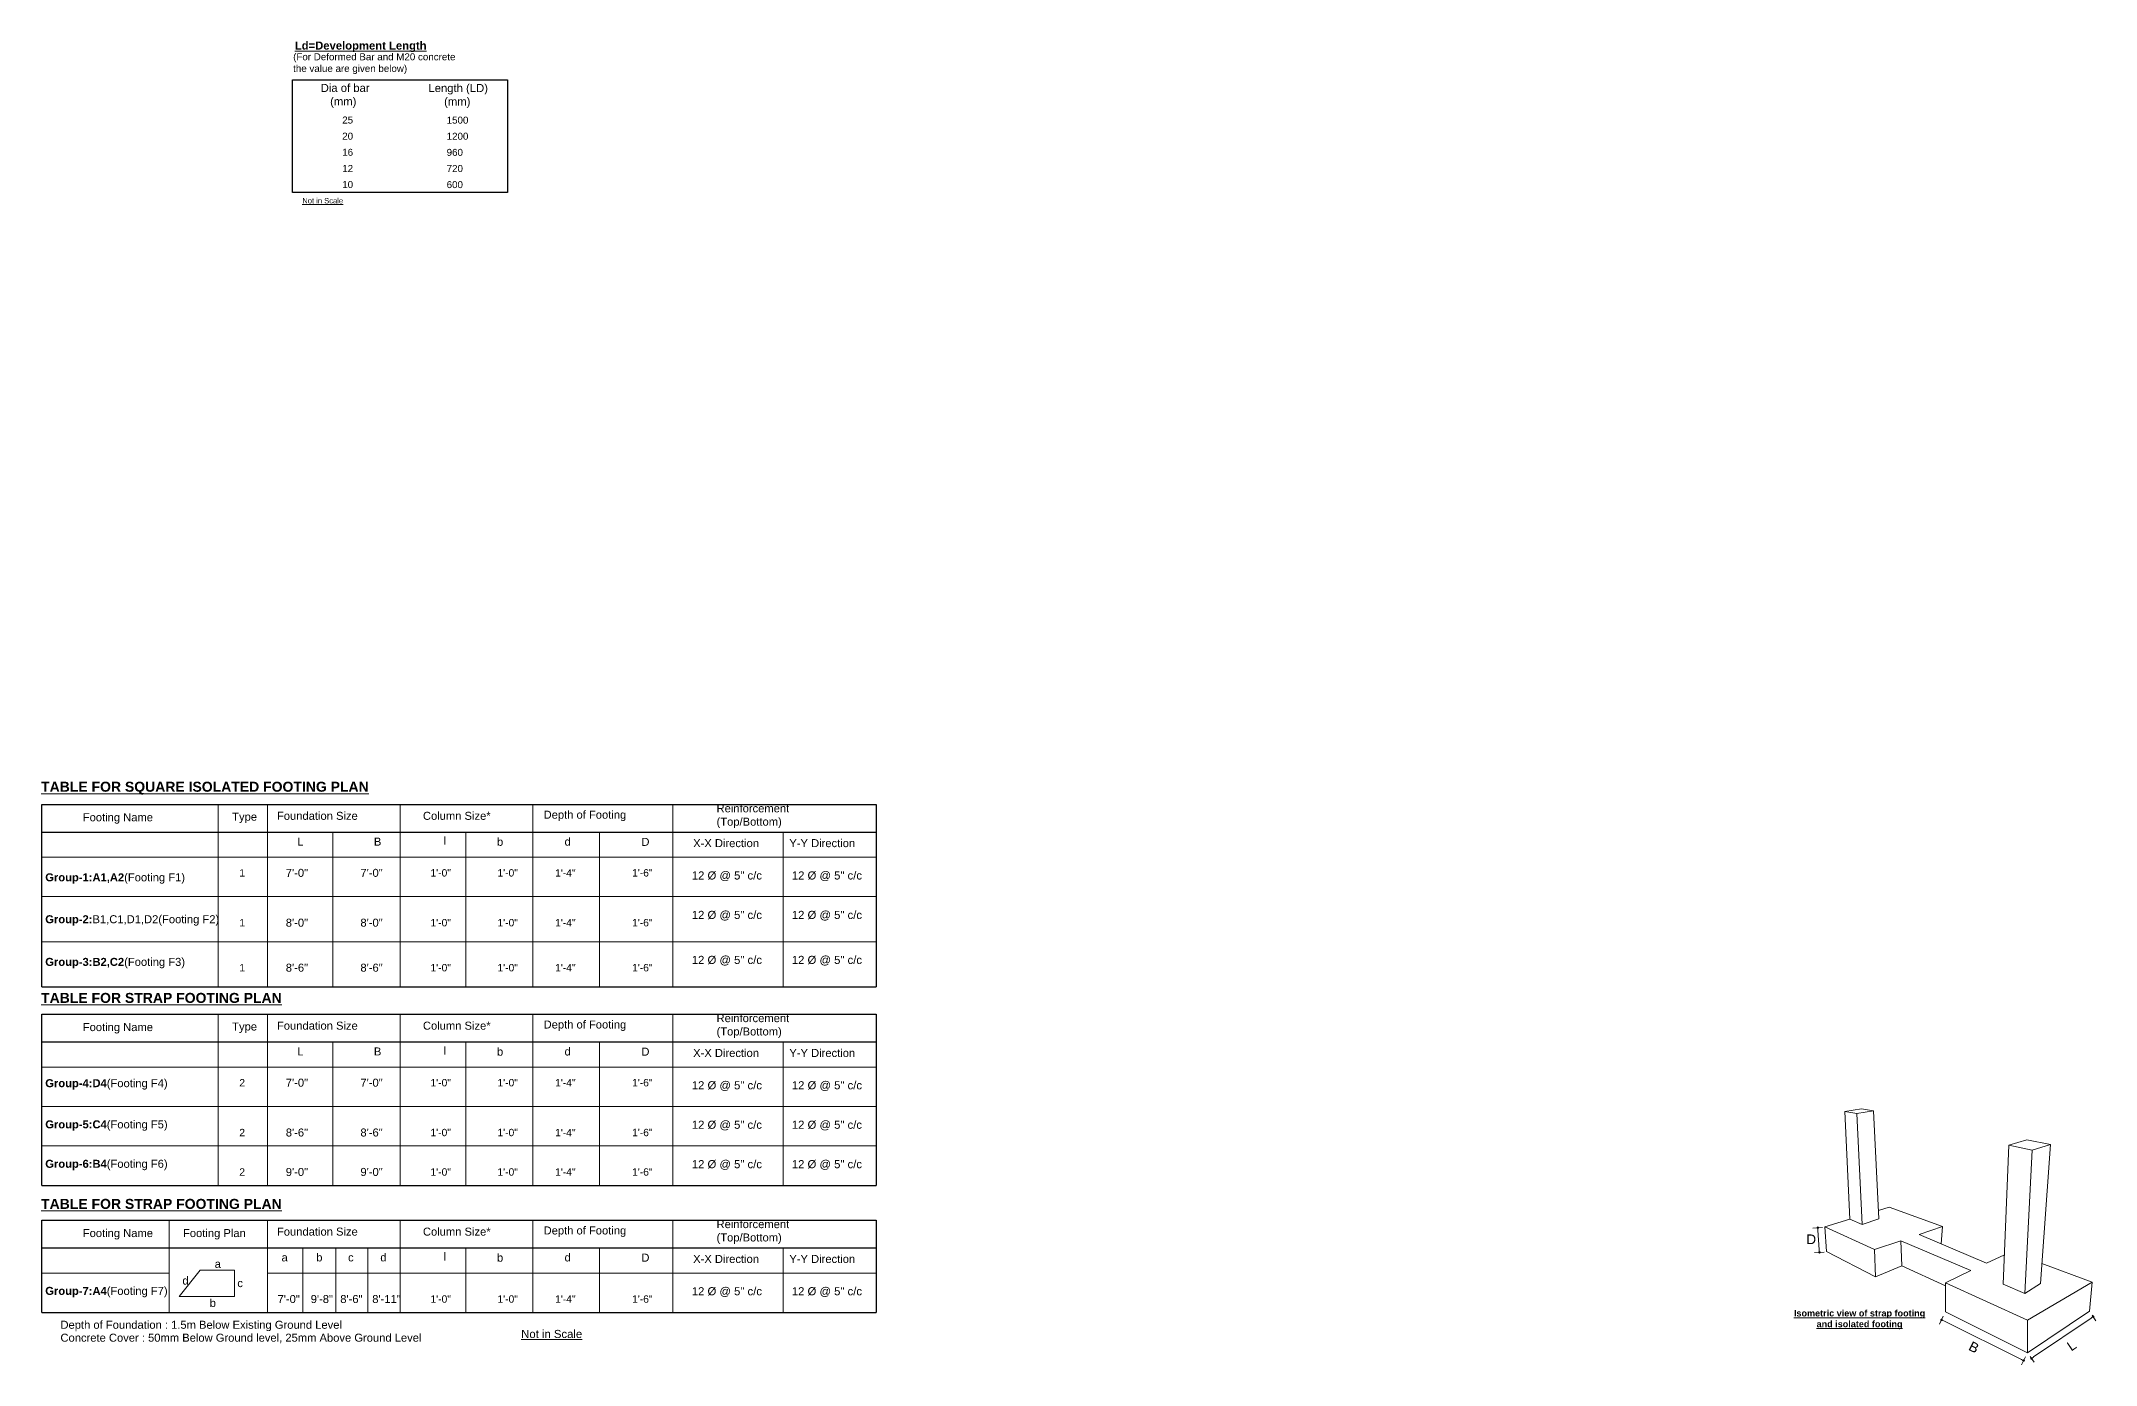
# Model space of a CAD drawing. Header units: inches. Extents: x 115570 to 265311, y 61168 to 314550.
# Drawn here: x 196061 to 197329, y 88262 to 89079 of the extents above; entities that cross this region are included whole.
import ezdxf

# ---------------------------------------------------------------- set-up
doc = ezdxf.new("R2010")
doc.units = ezdxf.units.IN
doc.header["$MEASUREMENT"] = 0
doc.layers.get('0').update_dxf_attribs({"lineweight": 25})
for name, color, linetype, lineweight in [('(edited 28 Aug)Admin Building_Umesh copy$0$Elevation-0.15', 172, 'Continuous', 20), ('0 dimension lines', 4, 'Continuous', 18), ('0 wall', 7, 'Continuous', 40), ('Elevation-0.3', 7, 'Continuous', 30), ('Text-0.2', 7, 'Continuous', 20), ('text1', 7, 'Continuous', 18)]:
    doc.layers.add(name, color=color, linetype=linetype, lineweight=lineweight)
doc.styles.add('arial', font='arial.ttf')
doc.styles.add('arial.', font='arial.ttf')
doc.dimstyles.new('d50_Text size double', dxfattribs={"dimscale": 0, "dimtxt": 6, "dimasz": 1.5, "dimexe": 3, "dimexo": 3, "dimgap": 1, "dimtad": 1, "dimdec": 0, "dimrnd": 0.25, "dimzin": 3, "dimdsep": 46, "dimlunit": 4, "dimtxsty": 'arial.', "dimblk": 'DOT', "dimcen": 4, "dimdle": 6, "dimclrd": 256, "dimclre": 256, "dimclrt": 7, "dimazin": 0, "dimtfac": 1, "dimtdec": 0, "dimtix": 1, "dimtmove": 2, "dimatfit": 3, "dimfxl": 3, "dimfxlon": 1, "dimtolj": 1, "dimtzin": 0, "dimlwd": -1, "dimlwe": -1, "dimarcsym": 0})

# ---------------------------------------------------------------- blocks, each defined once
blk = doc.blocks.new('_Dot')
at = {"color": 0, "linetype": 'ByBlock', "lineweight": -2}
blk.add_line((-0.5, 0), (-1, 0), dxfattribs=at)
at = {"color": 0, "linetype": 'ByBlock', "const_width": 0.5}
blk.add_lwpolyline([(-0.25, 0, 1), (0.25, 0, 1)], format="xyb", close=True, dxfattribs=at)
blk = doc.blocks.new('*D1161')
at = {"layer": '0 dimension lines', "transparency": 16777216}
for p, q in [((197290.4, 88266.9), (197326.1, 88290.9)), ((197326.6, 88292.8), (197329, 88289.3)), ((197288.5, 88267.1), (197290.8, 88263.6))]:
    blk.add_line(p, q, dxfattribs=at)
at = {"layer": 'Defpoints', "color": 0, "transparency": 16777216}
for p in [(197324.9, 88295.3), (197327.3, 88291.8), (197286.8, 88269.6)]:
    blk.add_point(p, dxfattribs=at)
at = {"layer": '0 dimension lines', "transparency": 16777216, "xscale": 1.5, "yscale": 1.5, "zscale": 1.5}
for p, rotation in [((197327.3, 88291.8), 33.98826710989915), ((197289.2, 88266), 213.9882671098992)]:
    blk.add_blockref('_Dot', p, dxfattribs=dict(at, rotation=rotation))
at = {"layer": '0 dimension lines', "color": 7, "lineweight": 15, "transparency": 16777216, "insert": (197314, 88274), "char_height": 6, "attachment_point": 5, "rotation": 33.9883, "style": 'arial.'}
blk.add_mtext('\\A1;L', dxfattribs=at)
blk = doc.blocks.new('*D1162')
at = {"layer": '0 dimension lines', "transparency": 16777216}
for p, q in [((197234.8, 88292), (197232.4, 88287.1)), ((197283, 88265.4), (197235.1, 88289.2)), ((197285.5, 88266.9), (197283, 88262))]:
    blk.add_line(p, q, dxfattribs=at)
at = {"layer": 'Defpoints', "color": 0, "transparency": 16777216}
for p in [(197233.7, 88289.8), (197236.1, 88294.7), (197286.8, 88269.6)]:
    blk.add_point(p, dxfattribs=at)
at = {"layer": '0 dimension lines', "transparency": 16777216, "xscale": 1.5, "yscale": 1.5, "zscale": 1.5}
for p, rotation in [((197233.7, 88289.8), 153.601237947803), ((197284.4, 88264.7), 333.601237947803)]:
    blk.add_blockref('_Dot', p, dxfattribs=dict(at, rotation=rotation))
at = {"layer": '0 dimension lines', "color": 7, "lineweight": 15, "transparency": 16777216, "insert": (197253.7, 88272.9), "char_height": 6, "attachment_point": 5, "rotation": 333.6012, "style": 'arial.'}
blk.add_mtext('\\A1;B', dxfattribs=at)

msp = doc.modelspace()

# ---------------------------------------------------------------- linework, layer by layer
at = {"layer": '(edited 28 Aug)Admin Building_Umesh copy$0$Elevation-0.15', "transparency": 33554687}
for p, q in [((196169.78, 88608.09), (196169.78, 88495.51)), ((196200.35, 88608.09), (196200.35, 88495.51)), ((196282.21, 88608.09), (196282.21, 88495.51)), ((196364.06, 88608.09), (196364.06, 88495.51)), ((196450.53, 88608.09), (196450.53, 88495.51)), ((196240.6, 88590.97), (196240.6, 88495.51)), ((196322.79, 88590.97), (196322.79, 88495.51)), ((196405.23, 88590.97), (196405.23, 88495.51)), ((196518.66, 88590.97), (196518.66, 88495.51)), ((196061.08, 88575.45), (196576.15, 88575.45)), ((196061.08, 88551.09), (196576.15, 88551.09)), ((196061.08, 88523.3), (196576.15, 88523.3)), ((196169.78, 88478.55), (196169.78, 88372.83)), ((196200.35, 88478.55), (196200.35, 88372.83)), ((196282.21, 88478.55), (196282.21, 88372.83)), ((196364.06, 88478.55), (196364.06, 88372.83)), ((196450.53, 88478.55), (196450.53, 88372.83)), ((196240.6, 88461.43), (196240.6, 88372.83)), ((196322.79, 88461.43), (196322.79, 88372.83)), ((196405.23, 88461.43), (196405.23, 88372.83)), ((196518.66, 88461.43), (196518.66, 88372.83)), ((196061.08, 88445.9), (196576.15, 88445.9)), ((196061.08, 88421.55), (196576.15, 88421.55)), ((196061.08, 88397.19), (196576.15, 88397.19)), ((196139.59, 88351.38), (196139.59, 88294.38)), ((196200.35, 88351.38), (196200.35, 88294.38)), ((196282.21, 88351.38), (196282.21, 88294.38)), ((196364.06, 88351.38), (196364.06, 88294.38)), ((196450.53, 88351.38), (196450.53, 88294.38)), ((196222.11, 88334.26), (196222.11, 88294.38)), ((196242.56, 88334.26), (196242.56, 88294.38)), ((196262.37, 88334.26), (196262.37, 88294.38)), ((196322.79, 88334.26), (196322.79, 88294.38)), ((196405.23, 88334.26), (196405.23, 88294.38)), ((196518.66, 88334.26), (196518.66, 88294.38)), ((196061.08, 88318.74), (196139.59, 88318.74)), ((196200.35, 88318.74), (196576.15, 88318.74))]:
    msp.add_line(p, q, dxfattribs=at)
at = {"layer": '0 dimension lines'}
for p, q in [((197160.29, 88346.92), (197154.31, 88346.52)), ((197157.4, 88345.22), (197158.22, 88333.01)), ((197161.31, 88331.71), (197155.33, 88331.31))]:
    msp.add_line(p, q, dxfattribs=at)
at = {"layer": '0 wall', "color": 1, "lineweight": 15}
for p, q in [((197174.05, 88418.45), (197184.35, 88420.16)), ((197181.44, 88417.13), (197174.05, 88418.45)), ((197174.05, 88418.45), (197177.04, 88352.02)), ((197191.74, 88418.77), (197181.44, 88417.13)), ((197181.44, 88417.13), (197184.74, 88348.77)), ((197184.35, 88420.16), (197191.74, 88418.77)), ((197191.74, 88418.77), (197194.94, 88352.28)), ((197184.74, 88348.77), (197177.04, 88352.02)), ((197184.74, 88348.77), (197194.94, 88352.28))]:
    msp.add_line(p, q, dxfattribs=at)
at = {"layer": '0 wall', "color": 2, "lineweight": 15}
for p, q in [((197275.23, 88397.72), (197271.75, 88311.9)), ((197275.23, 88397.72), (197286.45, 88400.87)), ((197289.6, 88394.56), (197275.23, 88397.72)), ((197286.45, 88400.87), (197300.99, 88398.07)), ((197300.99, 88398.07), (197289.6, 88394.56)), ((197294.83, 88312.33), (197300.99, 88398.07)), ((197289.6, 88394.56), (197285.05, 88306.11)), ((197271.75, 88311.9), (197285.05, 88306.11)), ((197285.05, 88306.11), (197294.83, 88312.33))]:
    msp.add_line(p, q, dxfattribs=at)
at = {"layer": '0 wall', "lineweight": 15}
for p, q in [((197201.43, 88359.45), (197194.7, 88357.4)), ((197234.23, 88347.39), (197201.43, 88359.45)), ((197177.04, 88352.02), (197161.6, 88347.32)), ((197161.6, 88347.32), (197162.62, 88332.12)), ((197192.28, 88333.19), (197161.6, 88347.32)), ((197219.9, 88342.54), (197234.23, 88347.39)), ((197234.23, 88347.39), (197233.39, 88336.78)), ((197192.28, 88333.19), (197208.55, 88338.7)), ((197192.97, 88316.44), (197192.28, 88333.19)), ((196145.76, 88304.16), (196158.71, 88320.4)), ((196158.71, 88320.4), (196180.01, 88320.4)), ((196180.01, 88320.4), (196180.01, 88304.16)), ((197162.62, 88332.12), (197192.97, 88316.44)), ((197209.29, 88323.23), (197192.97, 88316.44)), ((197251.87, 88320.19), (197236.15, 88312.68)), ((197272.49, 88330.04), (197261.47, 88324.78)), ((197326.62, 88313.03), (197295.72, 88324.7)), ((197236.15, 88312.68), (197236.15, 88294.7)), ((197286.8, 88289.64), (197236.15, 88312.68)), ((197286.8, 88289.64), (197326.62, 88313.03)), ((197326.62, 88313.03), (197324.95, 88295.28)), ((196180.01, 88304.16), (196145.76, 88304.16)), ((197324.95, 88295.28), (197286.8, 88269.56)), ((197236.15, 88294.7), (197286.8, 88269.56)), ((197286.8, 88269.56), (197286.8, 88289.64))]:
    msp.add_line(p, q, dxfattribs=at)
at = {"layer": '0 wall', "color": 3, "lineweight": 15}
for p, q in [((197251.87, 88320.19), (197208.55, 88338.7)), ((197208.55, 88338.7), (197209.29, 88323.23)), ((197261.47, 88324.78), (197219.9, 88342.54)), ((197209.29, 88323.23), (197236.15, 88310.75))]:
    msp.add_line(p, q, dxfattribs=at)
at = {"layer": 'Elevation-0.3', "ltscale": 1000, "transparency": 33554687}
for p, q in [((196061.08, 88495.51), (196061.08, 88608.09)), ((196061.08, 88608.09), (196576.15, 88608.09)), ((196576.15, 88608.09), (196576.15, 88495.51)), ((196061.08, 88590.97), (196576.15, 88590.97)), ((196061.08, 88495.51), (196576.15, 88495.51)), ((196061.08, 88372.83), (196061.08, 88478.55)), ((196061.08, 88478.55), (196576.15, 88478.55)), ((196576.15, 88478.55), (196576.15, 88372.83)), ((196061.08, 88461.43), (196576.15, 88461.43)), ((196061.08, 88372.83), (196576.15, 88372.83)), ((196061.08, 88294.38), (196061.08, 88351.38)), ((196061.08, 88351.38), (196576.15, 88351.38)), ((196576.15, 88351.38), (196576.15, 88294.38)), ((196061.08, 88334.26), (196576.15, 88334.26)), ((196061.08, 88294.38), (196576.15, 88294.38))]:
    msp.add_line(p, q, dxfattribs=at)
msp.add_lwpolyline([(196215.78, 89055.45), (196348.57, 89055.45), (196348.57, 88985.74), (196215.78, 88985.74), (196215.78, 89055.45)], dxfattribs=at)

# ---------------------------------------------------------------- block references
at = {"layer": '0 dimension lines', "xscale": 1.5, "yscale": 1.5, "zscale": 1.5}
for p, rotation in [((197157.3, 88346.72), 93.84351079561988), ((197158.32, 88331.51), 273.8435107956199)]:
    msp.add_blockref('_Dot', p, dxfattribs=dict(at, rotation=rotation))

# ---------------------------------------------------------------- texts
at = {"layer": '0 dimension lines', "color": 7, "lineweight": 15, "insert": (197153.27, 88339.55), "char_height": 6, "attachment_point": 5, "rotation": 0.02219, "style": 'arial.'}
msp.add_mtext('\\A1;D', dxfattribs=at)
at = {"layer": 'Text-0.2', "transparency": 33554687, "attachment_point": 4, "style": 'arial'}
for s, insert, char_height, width in [('(For Deformed Bar and M20 concrete\\Pthe value are given below)', (196216.18, 89065.37), 4.3156, 106.0002), ('{\\fArial|b1|i0|c0|p34;\\L\\C7;Ld=Development Length}', (196217.19, 89075.79), 4.9795, 84.5486), ('\\pt600;Dia of bar\\P\\ptz;   (mm)', (196233.19, 89045.49), 4.9795, 30.2422), ('Length (LD)\\P     (mm)', (196299.7, 89045.43), 4.9795, 38.5534), ('25', (196246.47, 89030.55), 4.316, 5.0822), ('1500', (196310.93, 89030.49), 4.316, 5.0822), ('{\\fArial|b0|i0|c0|p34;20}', (196246.47, 89020.59), 4.3156, 5.0822), ('1200', (196310.93, 89020.53), 4.316, 5.0822), ('{\\fArial|b0|i0|c0|p34;16}', (196246.47, 89010.63), 4.3156, 5.0822), ('960', (196310.93, 89010.58), 4.316, 5.0822), ('{\\fArial|b0|i0|c0|p34;12}', (196246.47, 89000.67), 4.3156, 5.0822), ('{\\fArial|b0|i0|c0|p34;10}', (196246.47, 88990.72), 4.3156, 5.0822), ('720', (196310.93, 89000.62), 4.316, 5.0822), ('600', (196310.93, 88990.66), 4.316, 5.0822), ('{\\fArial|b1|i0|c0|p34;\\LTABLE FOR SQUARE ISOLATED FOOTING PLAN }', (196060.58, 88618.08), 6.1749, 380.4412), ('Footing Name', (196086.32, 88599.36), 4.9399, 64.765), ('Type', (196178.54, 88599.72), 4.94, 64.765), ('Foundation Size', (196206.19, 88600.96), 4.9399, 64.765), ('Column Size*', (196296.28, 88600.96), 4.9399, 64.765), ('Depth of Footing', (196370.76, 88600.96), 4.9399, 64.765), ('Reinforcement (Top/Bottom)', (196477.53, 88600.77), 4.9399, 76.0994), ('L ', (196218.7, 88585.05), 4.94, 64.765), ('B ', (196266, 88585.05), 4.94, 64.765), ('l ', (196308.98, 88585.6), 4.94, 64.765), ('b ', (196341.99, 88584.92), 4.94, 64.765), ('d ', (196383.72, 88585.03), 4.94, 64.765), ('D', (196431.13, 88584.94), 4.94, 64.765), ('X-X Direction', (196463.09, 88584.1), 4.9399, 64.765), ('Y-Y Direction', (196522.46, 88584.1), 4.9399, 64.765), ('{\\fArial|b1|i0|c0|p34;Group-1:A1,A2}(Footing F1)', (196063.16, 88562.29), 4.9399, 102.6133), ('1', (196182.93, 88565.76), 4.56, 3.7276), ('7\'-0"', (196211.63, 88565.76), 4.94, 14.4679), ('7\'-0"', (196257.7, 88565.76), 4.94, 14.4679), ('1\'-0"', (196300.91, 88565.76), 4.56, 9.3345), ('1\'-0"', (196342.25, 88565.76), 4.56, 9.3345), ('1\'-4"', (196377.87, 88565.76), 4.56, 21.6562), ('1\'-6"', (196425.37, 88565.76), 4.56, 12.1875), ('12 %%C @ 5" c/c ', (196462.24, 88563.68), 5, 48.3559), ('12 %%C @ 5" c/c ', (196523.99, 88563.68), 5, 48.3559), ('{\\fArial|b1|i0|c0|p34;Group-2:}B1,C1,D1,D2(Footing F2)', (196063.16, 88536.41), 4.9399, 108.9053), ('1', (196182.93, 88534.99), 4.56, 3.7276), ('8\'-0"', (196211.63, 88534.99), 4.94, 14.4679), ('8\'-0"', (196257.7, 88534.99), 4.94, 14.4679), ('1\'-0"', (196300.91, 88534.99), 4.56, 9.3345), ('1\'-0"', (196342.25, 88534.99), 4.56, 9.3345), ('1\'-4"', (196377.87, 88534.99), 4.56, 21.6562), ('1\'-6"', (196425.37, 88534.99), 4.56, 12.1875), ('12 %%C @ 5" c/c ', (196462.24, 88539.32), 5, 48.3559), ('12 %%C @ 5" c/c ', (196523.99, 88539.32), 5, 48.3559), ('{\\fArial|b1|i0|c0|p34;Group-3:B2,C2}(Footing F3)', (196063.16, 88510.08), 4.9399, 102.6133), ('12 %%C @ 5" c/c ', (196462.24, 88511.54), 5, 48.3559), ('12 %%C @ 5" c/c ', (196523.99, 88511.54), 5, 48.3559), ('1', (196182.93, 88507.21), 4.56, 3.7276), ('8\'-6"', (196211.63, 88507.21), 4.94, 14.4679), ('8\'-6"', (196257.7, 88507.21), 4.94, 14.4679), ('1\'-0"', (196300.91, 88507.21), 4.56, 9.3345), ('1\'-0"', (196342.25, 88507.21), 4.56, 9.3345), ('1\'-4"', (196377.87, 88507.21), 4.56, 21.6562), ('1\'-6"', (196425.37, 88507.21), 4.56, 12.1875), ('{\\fArial|b1|i0|c0|p34;\\LTABLE FOR STRAP FOOTING PLAN }', (196060.58, 88488.54), 6.1749, 380.4412), ('Footing Name', (196086.32, 88469.82), 4.9399, 64.765), ('Type', (196178.54, 88470.18), 4.94, 64.765), ('Foundation Size', (196206.19, 88471.42), 4.9399, 64.765), ('Column Size*', (196296.28, 88471.42), 4.9399, 64.765), ('Depth of Footing', (196370.76, 88471.42), 4.9399, 64.765), ('Reinforcement (Top/Bottom)', (196477.53, 88471.23), 4.9399, 76.0994), ('L ', (196218.7, 88455.51), 4.94, 64.765), ('B ', (196266, 88455.51), 4.94, 64.765), ('l ', (196308.98, 88456.05), 4.94, 64.765), ('b ', (196341.99, 88455.38), 4.94, 64.765), ('d ', (196383.72, 88455.48), 4.94, 64.765), ('D', (196431.13, 88455.4), 4.94, 64.765), ('X-X Direction', (196463.09, 88454.56), 4.9399, 64.765), ('Y-Y Direction', (196522.46, 88454.56), 4.9399, 64.765), ('{\\fArial|b1|i0|c0|p34;Group-4:D4}(Footing F4)', (196063.16, 88435.19), 4.9399, 102.6133), ('7\'-0"', (196211.63, 88436.21), 4.94, 14.4679), ('7\'-0"', (196257.7, 88436.21), 4.94, 14.4679), ('1\'-0"', (196300.91, 88436.21), 4.56, 9.3345), ('1\'-0"', (196342.25, 88436.21), 4.56, 9.3345), ('1\'-4"', (196377.87, 88436.21), 4.56, 21.6562), ('1\'-6"', (196425.37, 88436.21), 4.56, 12.1875), ('12 %%C @ 5" c/c ', (196462.24, 88434.14), 5, 48.3559), ('12 %%C @ 5" c/c ', (196523.99, 88434.14), 5, 48.3559), ('{\\fArial|b1|i0|c0|p34;Group-5:C4}(Footing F5)', (196063.16, 88409.77), 4.9399, 102.6133), ('12 %%C @ 5" c/c ', (196462.24, 88409.78), 5, 48.3559), ('12 %%C @ 5" c/c ', (196523.99, 88409.78), 5, 48.3559), ('2', (196182.93, 88405.45), 4.56, 3.7276), ('8\'-6"', (196211.63, 88405.45), 4.94, 14.4679), ('8\'-6"', (196257.7, 88405.45), 4.94, 14.4679), ('1\'-0"', (196300.91, 88405.45), 4.56, 9.3345), ('1\'-0"', (196342.25, 88405.45), 4.56, 9.3345), ('1\'-4"', (196377.87, 88405.45), 4.56, 21.6562), ('1\'-6"', (196425.37, 88405.45), 4.56, 12.1875), ('{\\fArial|b1|i0|c0|p34;Group-6:B4}(Footing F6)', (196063.16, 88385.42), 4.9399, 102.6133), ('9\'-0"', (196211.63, 88381.1), 4.94, 14.4679), ('9\'-0"', (196257.7, 88381.1), 4.94, 14.4679), ('12 %%C @ 5" c/c ', (196462.24, 88385.43), 5, 48.3559), ('12 %%C @ 5" c/c ', (196523.99, 88385.43), 5, 48.3559), ('2', (196182.93, 88381.1), 4.56, 3.7276), ('1\'-0"', (196300.91, 88381.1), 4.56, 9.3345), ('1\'-0"', (196342.25, 88381.1), 4.56, 9.3345), ('1\'-4"', (196377.87, 88381.1), 4.56, 21.6562), ('1\'-6"', (196425.37, 88381.1), 4.56, 12.1875), ('{\\fArial|b1|i0|c0|p34;\\LTABLE FOR STRAP FOOTING PLAN }', (196060.58, 88361.37), 6.1749, 380.4412), ('Footing Name', (196086.32, 88342.65), 4.9399, 64.765), ('Footing Plan', (196148.18, 88342.65), 4.9399, 64.765), ('Foundation Size', (196206.19, 88344.26), 4.9399, 64.765), ('Column Size*', (196296.28, 88344.26), 4.9399, 64.765), ('Depth of Footing', (196370.76, 88344.26), 4.9399, 64.765), ('Reinforcement (Top/Bottom)', (196477.53, 88344.06), 4.9399, 76.0994), ('a', (196167.71, 88324.35), 4.94, 5.4809), ('a', (196209.01, 88328.34), 4.94, 5.4809), ('b', (196230.4, 88328.34), 4.94, 5.4809), ('c', (196250.06, 88328.34), 4.94, 3.9758), ('d ', (196269.99, 88328.34), 4.94, 3.3175), ('l ', (196308.98, 88328.89), 4.94, 64.765), ('b ', (196341.99, 88328.21), 4.94, 64.765), ('d ', (196383.72, 88328.32), 4.94, 64.765), ('D', (196431.13, 88328.24), 4.94, 64.765), ('X-X Direction', (196463.09, 88327.39), 4.9399, 64.765), ('Y-Y Direction', (196522.46, 88327.39), 4.9399, 64.765), ('{\\fArial|b1|i0|c0|p34;Group-7:A4}(Footing F7)', (196063.16, 88306.96), 4.9399, 102.6133), ('d ', (196147.81, 88314.03), 4.94, 3.3175), ('c', (196181.7, 88312.48), 4.94, 3.9758), ('12 %%C @ 5" c/c ', (196462.24, 88306.97), 5, 48.3559), ('12 %%C @ 5" c/c ', (196523.99, 88306.97), 5, 48.3559), ('b', (196164.65, 88300.2), 4.94, 5.4809), ('7\'-0"', (196206.56, 88302.64), 4.94, 14.4679), ('9\'-8"', (196227.01, 88302.64), 4.94, 14.4679), ('8\'-6"', (196245.25, 88302.64), 4.94, 14.4679), ('8\'-11"', (196265, 88302.64), 4.94, 14.4679), ('1\'-0"', (196300.91, 88302.64), 4.56, 9.3345), ('1\'-0"', (196342.25, 88302.64), 4.56, 9.3345), ('1\'-4"', (196377.87, 88302.64), 4.56, 21.6562), ('1\'-6"', (196425.37, 88302.64), 4.56, 12.1875), ('Depth of Foundation : 1.5m Below Existing Ground Level', (196072.53, 88286.05), 4.9399, 218.9791), ('Concrete Cover : 50mm Below Ground level, 25mm Above Ground Level', (196072.53, 88278.35), 4.9399, 224.4971)]:
    msp.add_mtext(s, dxfattribs=dict(at, insert=insert, char_height=char_height, width=width))
at = {"layer": 'Text-0.2', "transparency": 33554687, "insert": (196182.93, 88436.21), "char_height": 4.56, "attachment_point": 4, "style": 'arial'}
msp.add_mtext('2', dxfattribs=at)
at = {"layer": 'text1', "transparency": 33554687, "attachment_point": 2, "style": 'arial'}
for s, insert, char_height, width in [('\\A1;{\\LNot in Scale}', (196234.41, 88982.44), 3.3415, 194.4615), ('{\\fArial|b1|i0|c0|p34;\\LIsometric view of strap footing and isolated footing}', (197183.11, 88295.93), 4, 87.9043), ('\\A1;{\\LNot in Scale}', (196375.77, 88283.61), 5, 194.4615)]:
    msp.add_mtext(s, dxfattribs=dict(at, insert=insert, char_height=char_height, width=width))

# ---------------------------------------------------------------- dimensions: what is measured, and where the dimension line sits
at = {"layer": '0 dimension lines', "lineweight": 15}
for base, p2, angle, text, picture, middle in [((197327.32, 88291.76), (197324.95, 88295.28), 33.98827, 'L', '*D1161', (197314, 88274.04)), ((197233.73, 88289.83), (197236.15, 88294.7), 153.60124, 'B', '*D1162', (197253.68, 88272.91))]:
    dim = msp.add_linear_dim(base=base, p1=(197286.8, 88269.56), p2=p2, angle=angle, text=text, dimstyle='d50_Text size double', override={"dimscale": 1}, dxfattribs=at)
    dim.commit()
    dim.dimension.update_dxf_attribs({"geometry": picture, "text_midpoint": middle, "dimtype": 161})

doc.saveas('drawing.dxf')
